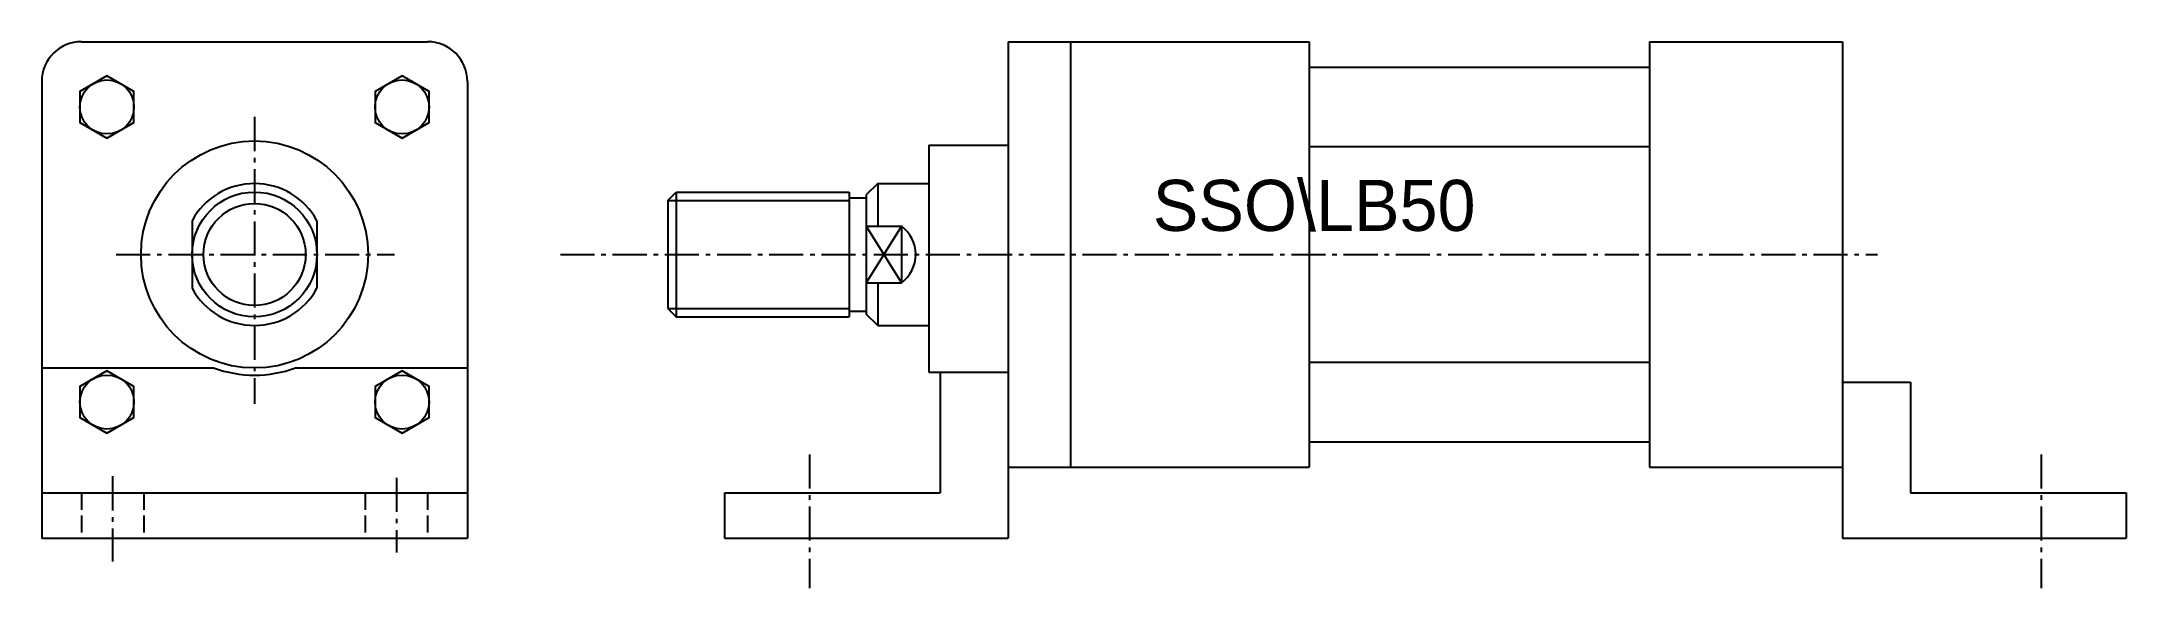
# Model space of a CAD drawing. Extents: x 209 to 576, y 233 to 329.
import ezdxf

# ---------------------------------------------------------------- set-up
doc = ezdxf.new("R2010")
doc.units = 0
doc.header["$MEASUREMENT"] = 0
doc.linetypes.add('DASHED', pattern=[4, 3, -1])
doc.linetypes.add('SCENTER', pattern=[9.2, 6, -1.2, 0.8, -1.2])
for name, color, linetype in [('CON', 2, 'CONTINUOUS'), ('DAS', 3, 'DASHED'), ('SCEN', 1, 'SCENTER'), ('UTI', 7, 'CONTINUOUS')]:
    doc.layers.add(name, color=color, linetype=linetype)

msp = doc.modelspace()

# ---------------------------------------------------------------- linework, layer by layer
at = {"layer": 'CON'}
for p, q in [((215.53, 329.4), (276.53, 329.4)), ((378.82, 329.4), (431.82, 329.4)), ((378.82, 329.4), (378.82, 241.9)), ((389.82, 329.4), (389.82, 254.4)), ((431.82, 329.4), (431.82, 254.4)), ((491.82, 329.4), (491.82, 254.4)), ((491.82, 329.4), (525.82, 329.4)), ((525.82, 329.4), (525.82, 241.9)), ((431.82, 324.9), (491.82, 324.9)), ((208.53, 322.4), (208.53, 241.9)), ((283.53, 322.4), (283.53, 241.9)), ((364.82, 311.15), (364.82, 271.15)), ((364.82, 311.15), (378.82, 311.15)), ((431.82, 310.9), (491.82, 310.9)), ((318.82, 301.4), (320.32, 302.9)), ((318.82, 301.4), (318.82, 282.4)), ((320.32, 302.9), (320.32, 280.9)), ((320.32, 302.9), (350.82, 302.9)), ((350.82, 302.9), (350.82, 280.9)), ((350.82, 301.9), (353.82, 301.9)), ((355.82, 304.4), (353.82, 302.4)), ((353.82, 302.4), (353.82, 281.4)), ((355.82, 304.4), (364.82, 304.4)), ((355.82, 304.4), (355.82, 296.9)), ((235.03, 297.84), (235.03, 285.96)), ((257.03, 297.84), (257.03, 285.96)), ((359.99, 296.9), (353.82, 286.9)), ((353.82, 296.9), (359.99, 286.9)), ((353.82, 296.9), (359.99, 296.9)), ((359.99, 296.9), (359.99, 286.9)), ((353.82, 286.9), (359.99, 286.9)), ((355.82, 286.9), (355.82, 279.4)), ((318.82, 282.4), (320.32, 280.9)), ((320.32, 280.9), (350.82, 280.9)), ((350.82, 281.9), (353.82, 281.9)), ((355.82, 279.4), (353.82, 281.4)), ((355.82, 279.4), (364.82, 279.4)), ((208.53, 271.9), (238.81, 271.9)), ((253.25, 271.9), (283.53, 271.9)), ((431.82, 272.9), (491.82, 272.9)), ((364.82, 271.15), (378.82, 271.15)), ((366.82, 271.15), (366.82, 249.9)), ((525.82, 269.4), (537.82, 269.4)), ((537.82, 269.4), (537.82, 249.9)), ((431.82, 258.9), (491.82, 258.9)), ((378.82, 254.4), (431.82, 254.4)), ((491.82, 254.4), (525.82, 254.4)), ((208.53, 249.9), (283.53, 249.9)), ((328.82, 249.9), (366.82, 249.9)), ((328.82, 249.9), (328.82, 241.9)), ((537.82, 249.9), (575.82, 249.9)), ((575.82, 249.9), (575.82, 241.9)), ((208.53, 241.9), (283.53, 241.9)), ((328.82, 241.9), (378.82, 241.9)), ((525.82, 241.9), (575.82, 241.9))]:
    msp.add_line(p, q, dxfattribs=at)
for points in [[(220.03, 323.4), (215.27, 320.65), (215.27, 315.15), (220.03, 312.4), (224.79, 315.15), (224.79, 320.65)], [(272.03, 323.4), (267.27, 320.65), (267.27, 315.15), (272.03, 312.4), (276.79, 315.15), (276.79, 320.65)], [(220.03, 271.4), (215.27, 268.65), (215.27, 263.15), (220.03, 260.4), (224.79, 263.15), (224.79, 268.65)], [(272.03, 271.4), (267.27, 268.65), (267.27, 263.15), (272.03, 260.4), (276.79, 263.15), (276.79, 268.65)]]:
    msp.add_lwpolyline(points, close=True, dxfattribs=at)
for centre, radius in [((220.03, 317.9), 4.76), ((272.03, 317.9), 4.76), ((246.03, 291.9), 20), ((246.03, 291.9), 11), ((246.03, 291.9), 9), ((220.03, 265.9), 4.76), ((272.03, 265.9), 4.76)]:
    msp.add_circle(centre, radius, dxfattribs=at)
for centre, radius, start, end in [((215.53, 322.4), 7, 90, 180), ((276.53, 322.4), 7, 0, 90), ((246.03, 291.9), 12.5, 28.3576, 151.6424), ((356.34, 291.9), 6.19, 306.1645, 53.8355), ((246.03, 291.9), 12.5, 208.3576, 331.6424), ((246.03, 291.9), 21.26, 250.1481, 289.8519)]:
    msp.add_arc(centre, radius, start, end, dxfattribs=at)
at = {"layer": 'DAS'}
for p, q in [((215.53, 249.9), (215.53, 241.9)), ((226.53, 249.9), (226.53, 241.9)), ((265.53, 249.9), (265.53, 241.9)), ((276.53, 249.9), (276.53, 241.9))]:
    msp.add_line(p, q, dxfattribs=at)
at = {"layer": 'SCEN'}
for p, q in [((246.03, 316.13), (246.03, 265.56)), ((221.65, 291.9), (270.71, 291.9)), ((299.92, 291.9), (532.01, 291.9)), ((343.82, 256.67), (343.82, 233.07)), ((560.82, 256.67), (560.82, 233.07)), ((221.03, 252.81), (221.03, 237.77)), ((271.03, 252.54), (271.03, 239.41))]:
    msp.add_line(p, q, dxfattribs=at)
at = {"layer": 'UTI'}
for p, q in [((318.82, 301.4), (350.82, 301.4)), ((318.82, 282.4), (350.82, 282.4))]:
    msp.add_line(p, q, dxfattribs=at)

# ---------------------------------------------------------------- texts
msp.add_text('SSO\\LB50', height=9, dxfattribs=at).set_placement((404.29, 296.05))

doc.saveas('drawing.dxf')
